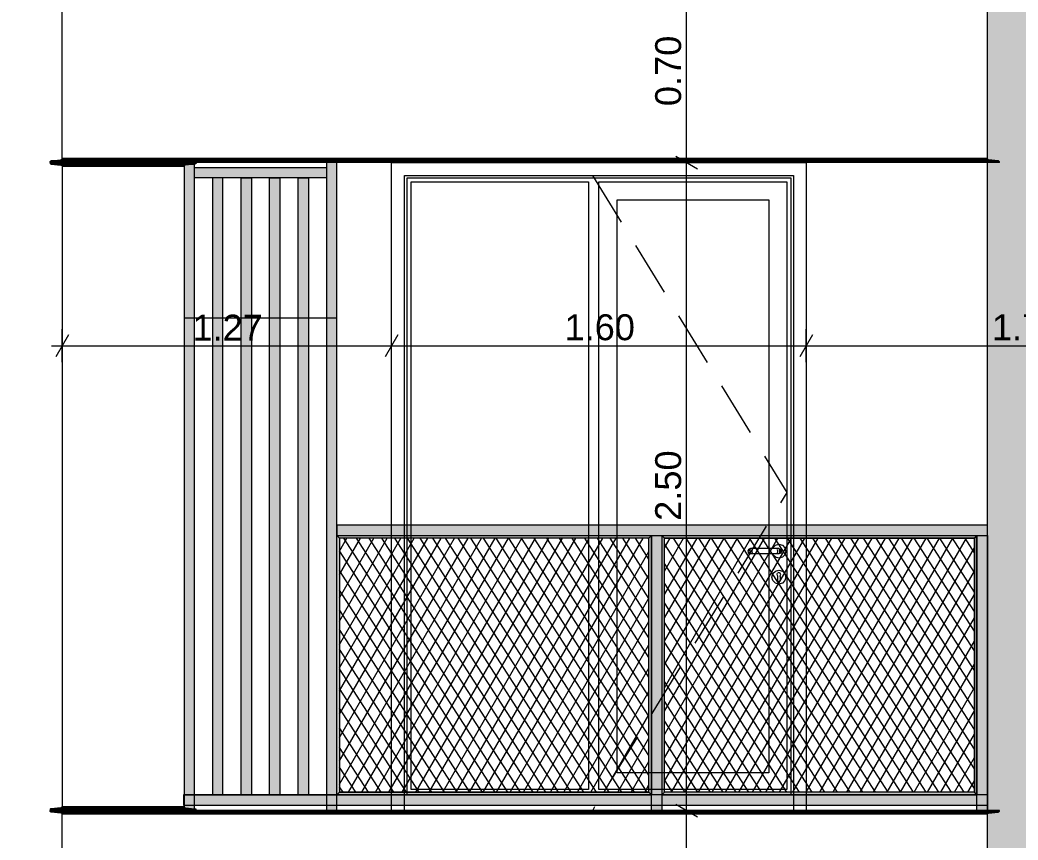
# Model space of a CAD drawing. Header units: millimetres. Extents: x 476571643 to 477489869, y 4620928210 to 4621294454.
# Drawn here: x 477408474 to 477412325, y 4620999916 to 4621003080 of the extents above; entities that cross this region are included whole.
import ezdxf

# ---------------------------------------------------------------- set-up
doc = ezdxf.new("R2010")
doc.units = ezdxf.units.MM
doc.header["$MEASUREMENT"] = 0
doc.linetypes.add('Hidden Line', pattern=[317.5, 211.666667, -105.833333])
for name, color, linetype, lineweight in [('2D Drafting - General_Pen_No__7_Pen_No__7', 7, 'Continuous', 0), ('New_2D Drafting - General_Pen_No__30_Pen_No__9_Pen_No__9_Pen_No__253', 252, 'Continuous', 0), ('New_2D Drafting - General_Pen_No__30_Pen_No__9_Pen_No__9_Pen_No__255', 255, 'Continuous', 0), ('New_2D Drafting - General_Pen_No__30_Pen_No__9_Pen_No__9_Pen_No__7', 7, 'Continuous', 0), ('New_2D Drafting - General_Pen_No__4', 7, 'Continuous', 0), ('New_2D Drafting - General_Pen_No__7', 7, 'Continuous', 0), ('New_Structural - Bearing_Pen_No__250', 7, 'Continuous', 0), ('Structural - Bearing_Pen_No__250', 7, 'Continuous', 0), ('zoma_Pen_No__1', 1, 'Continuous', 0), ('zoma_Pen_No__142', 142, 'Continuous', 0)]:
    doc.layers.add(name, color=color, linetype=linetype, lineweight=lineweight)
doc.layers.add('zoma', color=7, linetype='Continuous')
doc.styles.add('GENERATED_STYLE_2', font='arial.ttf')
doc.dimstyles.new('GENERATED_STYLE__31', dxfattribs={"dimtxt": 100, "dimasz": 64.421331, "dimexe": 0.18, "dimexo": 3, "dimgap": 0.09, "dimtad": 1, "dimtih": 1, "dimtoh": 1, "dimlfac": 0.001, "dimzin": 0, "dimdsep": 46, "dimtxsty": 'GENERATED_STYLE_2', "dimblk": 'ARROWHEAD_2', "dimblk1": 'ARROWHEAD_2', "dimblk2": 'ARROWHEAD_2', "dimcen": 0.09, "dimclrd": 142, "dimclre": 142, "dimclrt": 142, "dimadec": 0, "dimazin": 0, "dimtfac": 1, "dimtdec": 4, "dimtmove": 0, "dimatfit": 3, "dimfxl": 1, "dimtolj": 1, "dimtzin": 0, "dimarcsym": 0})
doc.dimstyles.new('GENERATED_STYLE__32', dxfattribs={"dimtxt": 100, "dimasz": 64.421331, "dimexe": 0.18, "dimexo": 3, "dimgap": 0.09, "dimtad": 1, "dimlfac": 0.001, "dimzin": 0, "dimdsep": 46, "dimtxsty": 'GENERATED_STYLE_2', "dimblk": 'ARROWHEAD_2', "dimblk1": 'ARROWHEAD_2', "dimblk2": 'ARROWHEAD_2', "dimcen": 0.09, "dimclrd": 142, "dimclre": 142, "dimclrt": 142, "dimadec": 0, "dimazin": 0, "dimtfac": 1, "dimtdec": 4, "dimtmove": 0, "dimatfit": 3, "dimfxl": 1, "dimtolj": 1, "dimtzin": 0, "dimarcsym": 0})
doc.dimstyles.new('GENERATED_STYLE__5', dxfattribs={"dimtxt": 300, "dimasz": 152, "dimexe": 0.18, "dimexo": 3, "dimgap": 0.09, "dimtad": 1, "dimtih": 1, "dimtoh": 1, "dimlfac": 0.001, "dimzin": 0, "dimdsep": 46, "dimtxsty": 'GENERATED_STYLE_2', "dimblk": 'ARROWHEAD_2', "dimblk1": 'ARROWHEAD_2', "dimblk2": 'ARROWHEAD_2', "dimcen": 0.09, "dimclrd": 1, "dimclre": 1, "dimclrt": 1, "dimadec": 0, "dimazin": 0, "dimtfac": 1, "dimtdec": 4, "dimtmove": 0, "dimatfit": 3, "dimfxl": 1, "dimtolj": 1, "dimtzin": 0, "dimarcsym": 0})
pattern_1 = [(60, (476844527.15, 4621385791.044), (-38.9711432, 22.5), []), (122.8330945, (476844527.15, 4621385791.044), (36.8060797, 18.75), [])]

# ---------------------------------------------------------------- blocks, each defined once
blk = doc.blocks.new('*D1724', base_point=(476844527.1, 4621385791))
at = {"layer": 'zoma_Pen_No__1', "color": 1, "linetype": 'Continuous', "lineweight": 0, "transparency": 16777216}
for p, q in [((477404131.8, 4620998821.8), (477404131.8, 4620999121.8)), ((477408707.3, 4620998821.8), (477408707.3, 4620999121.8)), ((477404189.5, 4620999071.8), (477404074.1, 4620998871.8)), ((477408649.6, 4620998871.8), (477408765, 4620999071.8)), ((477404034, 4620998971.8), (477404131.8, 4620998971.8)), ((477404131.8, 4620998971.8), (477408707.3, 4620998971.8)), ((477408707.3, 4620998971.8), (477408805.1, 4620998971.8))]:
    blk.add_line(p, q, dxfattribs=at)
at = {"layer": 'zoma_Pen_No__1', "color": 1, "lineweight": 0, "transparency": 16777216, "insert": (477405906.6, 4620999031.8), "char_height": 300, "attachment_point": 7, "style": 'GENERATED_STYLE_2'}
blk.add_mtext('\\A1;{\\pql;\\fArial CYR|b0|i0|c204|p34;18.99}', dxfattribs=at)
blk = doc.blocks.new('ARROWHEAD_2')
at = {"color": 0, "linetype": 'Continuous', "lineweight": 0}
for p, q in [((-0.378, -0.655), (0.378, 0.655)), ((0, 0), (-1, 0))]:
    blk.add_line(p, q, dxfattribs=at)
blk = doc.blocks.new('*D1730', base_point=(476844527.1, 4621385791))
at = {"layer": 'zoma_Pen_No__142', "color": 142, "linetype": 'Continuous', "lineweight": 0, "transparency": 16777216}
for p, q in [((477408661.1, 4621001864.9), (477408612.2, 4621001780.1)), ((477408636.7, 4621001758.9), (477408636.7, 4621001886.1)), ((477409932.4, 4621001864.9), (477409883.5, 4621001780.1)), ((477409908, 4621001758.9), (477409908, 4621001886.1)), ((477408595.2, 4621001822.5), (477408636.7, 4621001822.5)), ((477408636.7, 4621001822.5), (477409908, 4621001822.5))]:
    blk.add_line(p, q, dxfattribs=at)
at = {"layer": 'zoma_Pen_No__142', "color": 142, "lineweight": 0, "transparency": 16777216, "insert": (477409139.3, 4621001842.5), "char_height": 100, "attachment_point": 7, "style": 'GENERATED_STYLE_2'}
blk.add_mtext('\\A1;{\\pql;\\fArial CYR|b0|i0|c204|p34;1.27}', dxfattribs=at)
blk = doc.blocks.new('*D1731', base_point=(476844527.1, 4621385791))
at = {"layer": 'zoma_Pen_No__142', "color": 142, "linetype": 'Continuous', "lineweight": 0, "transparency": 16777216}
for p, q in [((477409932.4, 4621001864.9), (477409883.5, 4621001780.1)), ((477409908, 4621001758.9), (477409908, 4621001886.1)), ((477411532.4, 4621001864.9), (477411483.5, 4621001780.1)), ((477411508, 4621001758.9), (477411508, 4621001886.1)), ((477409908, 4621001822.5), (477411508, 4621001822.5))]:
    blk.add_line(p, q, dxfattribs=at)
at = {"layer": 'zoma_Pen_No__142', "color": 142, "lineweight": 0, "transparency": 16777216, "insert": (477410574.9, 4621001842.5), "char_height": 100, "attachment_point": 7, "style": 'GENERATED_STYLE_2'}
blk.add_mtext('\\A1;{\\pql;\\fArial CYR|b0|i0|c204|p34;1.60}', dxfattribs=at)
blk = doc.blocks.new('*D1732', base_point=(476844527.1, 4621385791))
at = {"layer": 'zoma_Pen_No__142', "color": 142, "linetype": 'Continuous', "lineweight": 0, "transparency": 16777216}
for p, q in [((477411532.4, 4621001864.9), (477411483.5, 4621001780.1)), ((477411508, 4621001758.9), (477411508, 4621001886.1)), ((477413230.8, 4621001864.9), (477413181.8, 4621001780.1)), ((477413206.3, 4621001758.9), (477413206.3, 4621001886.1)), ((477411508, 4621001822.5), (477413206.3, 4621001822.5))]:
    blk.add_line(p, q, dxfattribs=at)
at = {"layer": 'zoma_Pen_No__142', "color": 142, "lineweight": 0, "transparency": 16777216, "insert": (477412224.1, 4621001842.5), "char_height": 100, "attachment_point": 7, "style": 'GENERATED_STYLE_2'}
blk.add_mtext('\\A1;{\\pql;\\fArial CYR|b0|i0|c204|p34;1.70}', dxfattribs=at)
blk = doc.blocks.new('*D1756', base_point=(476844527.1, 4621385791))
at = {"layer": 'zoma_Pen_No__142', "color": 142, "linetype": 'Continuous', "lineweight": 0, "transparency": 16777216}
for p, q in [((477408661.1, 4621009061.3), (477408612.2, 4621008976.5)), ((477408636.7, 4621008955.3), (477408636.7, 4621009082.5)), ((477409932.4, 4621009061.3), (477409883.5, 4621008976.5)), ((477409908, 4621008955.3), (477409908, 4621009082.5)), ((477408595.2, 4621009018.9), (477408636.7, 4621009018.9)), ((477408636.7, 4621009018.9), (477409908, 4621009018.9))]:
    blk.add_line(p, q, dxfattribs=at)
at = {"layer": 'zoma_Pen_No__142', "color": 142, "lineweight": 0, "transparency": 16777216, "insert": (477409139.3, 4621009038.9), "char_height": 100, "attachment_point": 7, "style": 'GENERATED_STYLE_2'}
blk.add_mtext('\\A1;{\\pql;\\fArial CYR|b0|i0|c204|p34;1.27}', dxfattribs=at)
blk = doc.blocks.new('*D1757', base_point=(476844527.1, 4621385791))
at = {"layer": 'zoma_Pen_No__142', "color": 142, "linetype": 'Continuous', "lineweight": 0, "transparency": 16777216}
for p, q in [((477409932.4, 4621009061.3), (477409883.5, 4621008976.5)), ((477409908, 4621008955.3), (477409908, 4621009082.5)), ((477411532.4, 4621009061.3), (477411483.5, 4621008976.5)), ((477411508, 4621008955.3), (477411508, 4621009082.5)), ((477409908, 4621009018.9), (477411508, 4621009018.9))]:
    blk.add_line(p, q, dxfattribs=at)
at = {"layer": 'zoma_Pen_No__142', "color": 142, "lineweight": 0, "transparency": 16777216, "insert": (477410574.9, 4621009038.9), "char_height": 100, "attachment_point": 7, "style": 'GENERATED_STYLE_2'}
blk.add_mtext('\\A1;{\\pql;\\fArial CYR|b0|i0|c204|p34;1.60}', dxfattribs=at)
blk = doc.blocks.new('*D1758', base_point=(476844527.1, 4621385791))
at = {"layer": 'zoma_Pen_No__142', "color": 142, "linetype": 'Continuous', "lineweight": 0, "transparency": 16777216}
for p, q in [((477411532.4, 4621009061.3), (477411483.5, 4621008976.5)), ((477411508, 4621008955.3), (477411508, 4621009082.5)), ((477413230.8, 4621009061.3), (477413181.8, 4621008976.5)), ((477413206.3, 4621008955.3), (477413206.3, 4621009082.5)), ((477411508, 4621009018.9), (477413206.3, 4621009018.9))]:
    blk.add_line(p, q, dxfattribs=at)
at = {"layer": 'zoma_Pen_No__142', "color": 142, "lineweight": 0, "transparency": 16777216, "insert": (477412224.1, 4621009038.9), "char_height": 100, "attachment_point": 7, "style": 'GENERATED_STYLE_2'}
blk.add_mtext('\\A1;{\\pql;\\fArial CYR|b0|i0|c204|p34;1.70}', dxfattribs=at)
blk = doc.blocks.new('*D2061', base_point=(476844527.1, 4621385791))
at = {"layer": 'zoma_Pen_No__142', "color": 142, "linetype": 'Continuous', "lineweight": 0, "transparency": 16777216}
for p, q in [((477411003.9, 4621000054.5), (477411088.6, 4621000005.6)), ((477411109.8, 4621000030), (477410982.7, 4621000030)), ((477411046.2, 4620999330), (477411046.2, 4621000030)), ((477411003.9, 4620999354.5), (477411088.6, 4620999305.6)), ((477411109.8, 4620999330), (477410982.7, 4620999330))]:
    blk.add_line(p, q, dxfattribs=at)
at = {"layer": 'zoma_Pen_No__142', "color": 142, "lineweight": 0, "transparency": 16777216, "insert": (477411026.2, 4620999547), "char_height": 100, "attachment_point": 7, "rotation": 90, "style": 'GENERATED_STYLE_2'}
blk.add_mtext('\\A1;{\\pql;\\fArial CYR|b0|i0|c204|p34;0.70}', dxfattribs=at)
blk = doc.blocks.new('*D2062', base_point=(476844527.1, 4621385791))
at = {"layer": 'zoma_Pen_No__142', "color": 142, "linetype": 'Continuous', "lineweight": 0, "transparency": 16777216}
for p, q in [((477411003.9, 4621002554.5), (477411088.6, 4621002505.6)), ((477411109.8, 4621002530), (477410982.7, 4621002530)), ((477411046.2, 4621000030), (477411046.2, 4621002530)), ((477411003.9, 4621000054.5), (477411088.6, 4621000005.6)), ((477411109.8, 4621000030), (477410982.7, 4621000030))]:
    blk.add_line(p, q, dxfattribs=at)
at = {"layer": 'zoma_Pen_No__142', "color": 142, "lineweight": 0, "transparency": 16777216, "insert": (477411026.2, 4621001147), "char_height": 100, "attachment_point": 7, "rotation": 90, "style": 'GENERATED_STYLE_2'}
blk.add_mtext('\\A1;{\\pql;\\fArial CYR|b0|i0|c204|p34;2.50}', dxfattribs=at)
blk = doc.blocks.new('*D2063', base_point=(476844527.1, 4621385791))
at = {"layer": 'zoma_Pen_No__142', "color": 142, "linetype": 'Continuous', "lineweight": 0, "transparency": 16777216}
for p, q in [((477411003.9, 4621003254.5), (477411088.6, 4621003205.6)), ((477411109.8, 4621003230), (477410982.7, 4621003230)), ((477411046.2, 4621002530), (477411046.2, 4621003230)), ((477411003.9, 4621002554.5), (477411088.6, 4621002505.6)), ((477411109.8, 4621002530), (477410982.7, 4621002530))]:
    blk.add_line(p, q, dxfattribs=at)
at = {"layer": 'zoma_Pen_No__142', "color": 142, "lineweight": 0, "transparency": 16777216, "insert": (477411026.2, 4621002747), "char_height": 100, "attachment_point": 7, "rotation": 90, "style": 'GENERATED_STYLE_2'}
blk.add_mtext('\\A1;{\\pql;\\fArial CYR|b0|i0|c204|p34;0.70}', dxfattribs=at)
blk = doc.blocks.new('*D2069', base_point=(476844527.1, 4621385791))
at = {"layer": 'zoma_Pen_No__142', "color": 142, "linetype": 'Continuous', "lineweight": 0, "transparency": 16777216}
for p, q in [((477417142.4, 4621000054.5), (477417227.1, 4621000005.6)), ((477417248.3, 4621000030), (477417121.2, 4621000030)), ((477417184.7, 4620999330), (477417184.7, 4621000030)), ((477417142.4, 4620999354.5), (477417227.1, 4620999305.6)), ((477417248.3, 4620999330), (477417121.2, 4620999330))]:
    blk.add_line(p, q, dxfattribs=at)
at = {"layer": 'zoma_Pen_No__142', "color": 142, "lineweight": 0, "transparency": 16777216, "insert": (477417164.7, 4620999547), "char_height": 100, "attachment_point": 7, "rotation": 90, "style": 'GENERATED_STYLE_2'}
blk.add_mtext('\\A1;{\\pql;\\fArial CYR|b0|i0|c204|p34;0.70}', dxfattribs=at)
blk = doc.blocks.new('*D2070', base_point=(476844527.1, 4621385791))
at = {"layer": 'zoma_Pen_No__142', "color": 142, "linetype": 'Continuous', "lineweight": 0, "transparency": 16777216}
for p, q in [((477417142.4, 4621002554.5), (477417227.1, 4621002505.6)), ((477417248.3, 4621002530), (477417121.2, 4621002530)), ((477417184.7, 4621000030), (477417184.7, 4621002530)), ((477417142.4, 4621000054.5), (477417227.1, 4621000005.6)), ((477417248.3, 4621000030), (477417121.2, 4621000030))]:
    blk.add_line(p, q, dxfattribs=at)
at = {"layer": 'zoma_Pen_No__142', "color": 142, "lineweight": 0, "transparency": 16777216, "insert": (477417164.7, 4621001147), "char_height": 100, "attachment_point": 7, "rotation": 90, "style": 'GENERATED_STYLE_2'}
blk.add_mtext('\\A1;{\\pql;\\fArial CYR|b0|i0|c204|p34;2.50}', dxfattribs=at)
blk = doc.blocks.new('*D2071', base_point=(476844527.1, 4621385791))
at = {"layer": 'zoma_Pen_No__142', "color": 142, "linetype": 'Continuous', "lineweight": 0, "transparency": 16777216}
for p, q in [((477417142.4, 4621003254.5), (477417227.1, 4621003205.6)), ((477417248.3, 4621003230), (477417121.2, 4621003230)), ((477417184.7, 4621002530), (477417184.7, 4621003230)), ((477417142.4, 4621002554.5), (477417227.1, 4621002505.6)), ((477417248.3, 4621002530), (477417121.2, 4621002530))]:
    blk.add_line(p, q, dxfattribs=at)
at = {"layer": 'zoma_Pen_No__142', "color": 142, "lineweight": 0, "transparency": 16777216, "insert": (477417164.7, 4621002747), "char_height": 100, "attachment_point": 7, "rotation": 90, "style": 'GENERATED_STYLE_2'}
blk.add_mtext('\\A1;{\\pql;\\fArial CYR|b0|i0|c204|p34;0.70}', dxfattribs=at)
blk = doc.blocks.new('*D2077', base_point=(476844527.1, 4621385791))
at = {"layer": 'zoma_Pen_No__142', "color": 142, "linetype": 'Continuous', "lineweight": 0, "transparency": 16777216}
for p, q in [((477424994.9, 4621000054.5), (477425079.7, 4621000005.6)), ((477425100.9, 4621000030), (477424973.7, 4621000030)), ((477425037.3, 4620999330), (477425037.3, 4621000030)), ((477424994.9, 4620999354.5), (477425079.7, 4620999305.6)), ((477425100.9, 4620999330), (477424973.7, 4620999330))]:
    blk.add_line(p, q, dxfattribs=at)
at = {"layer": 'zoma_Pen_No__142', "color": 142, "lineweight": 0, "transparency": 16777216, "insert": (477425017.3, 4620999547), "char_height": 100, "attachment_point": 7, "rotation": 90, "style": 'GENERATED_STYLE_2'}
blk.add_mtext('\\A1;{\\pql;\\fArial CYR|b0|i0|c204|p34;0.70}', dxfattribs=at)
blk = doc.blocks.new('*D2078', base_point=(476844527.1, 4621385791))
at = {"layer": 'zoma_Pen_No__142', "color": 142, "linetype": 'Continuous', "lineweight": 0, "transparency": 16777216}
for p, q in [((477424994.9, 4621002554.5), (477425079.7, 4621002505.6)), ((477425100.9, 4621002530), (477424973.7, 4621002530)), ((477425037.3, 4621000030), (477425037.3, 4621002530)), ((477424994.9, 4621000054.5), (477425079.7, 4621000005.6)), ((477425100.9, 4621000030), (477424973.7, 4621000030))]:
    blk.add_line(p, q, dxfattribs=at)
at = {"layer": 'zoma_Pen_No__142', "color": 142, "lineweight": 0, "transparency": 16777216, "insert": (477425017.3, 4621001147), "char_height": 100, "attachment_point": 7, "rotation": 90, "style": 'GENERATED_STYLE_2'}
blk.add_mtext('\\A1;{\\pql;\\fArial CYR|b0|i0|c204|p34;2.50}', dxfattribs=at)
blk = doc.blocks.new('*D2079', base_point=(476844527.1, 4621385791))
at = {"layer": 'zoma_Pen_No__142', "color": 142, "linetype": 'Continuous', "lineweight": 0, "transparency": 16777216}
for p, q in [((477424994.9, 4621003254.5), (477425079.7, 4621003205.6)), ((477425100.9, 4621003230), (477424973.7, 4621003230)), ((477425037.3, 4621002530), (477425037.3, 4621003230)), ((477424994.9, 4621002554.5), (477425079.7, 4621002505.6)), ((477425100.9, 4621002530), (477424973.7, 4621002530))]:
    blk.add_line(p, q, dxfattribs=at)
at = {"layer": 'zoma_Pen_No__142', "color": 142, "lineweight": 0, "transparency": 16777216, "insert": (477425017.3, 4621002747), "char_height": 100, "attachment_point": 7, "rotation": 90, "style": 'GENERATED_STYLE_2'}
blk.add_mtext('\\A1;{\\pql;\\fArial CYR|b0|i0|c204|p34;0.70}', dxfattribs=at)
blk = doc.blocks.new('*D2085', base_point=(476844527.1, 4621385791))
at = {"layer": 'zoma_Pen_No__142', "color": 142, "linetype": 'Continuous', "lineweight": 0, "transparency": 16777216}
for p, q in [((477420656.9, 4621000054.5), (477420741.7, 4621000005.6)), ((477420762.9, 4621000030), (477420635.7, 4621000030)), ((477420699.3, 4620999330), (477420699.3, 4621000030)), ((477420656.9, 4620999354.5), (477420741.7, 4620999305.6)), ((477420762.9, 4620999330), (477420635.7, 4620999330))]:
    blk.add_line(p, q, dxfattribs=at)
at = {"layer": 'zoma_Pen_No__142', "color": 142, "lineweight": 0, "transparency": 16777216, "insert": (477420679.3, 4620999547), "char_height": 100, "attachment_point": 7, "rotation": 90, "style": 'GENERATED_STYLE_2'}
blk.add_mtext('\\A1;{\\pql;\\fArial CYR|b0|i0|c204|p34;0.70}', dxfattribs=at)
blk = doc.blocks.new('*D2086', base_point=(476844527.1, 4621385791))
at = {"layer": 'zoma_Pen_No__142', "color": 142, "linetype": 'Continuous', "lineweight": 0, "transparency": 16777216}
for p, q in [((477420656.9, 4621002554.5), (477420741.7, 4621002505.6)), ((477420762.9, 4621002530), (477420635.7, 4621002530)), ((477420699.3, 4621000030), (477420699.3, 4621002530)), ((477420656.9, 4621000054.5), (477420741.7, 4621000005.6)), ((477420762.9, 4621000030), (477420635.7, 4621000030))]:
    blk.add_line(p, q, dxfattribs=at)
at = {"layer": 'zoma_Pen_No__142', "color": 142, "lineweight": 0, "transparency": 16777216, "insert": (477420679.3, 4621001147), "char_height": 100, "attachment_point": 7, "rotation": 90, "style": 'GENERATED_STYLE_2'}
blk.add_mtext('\\A1;{\\pql;\\fArial CYR|b0|i0|c204|p34;2.50}', dxfattribs=at)
blk = doc.blocks.new('*D2087', base_point=(476844527.1, 4621385791))
at = {"layer": 'zoma_Pen_No__142', "color": 142, "linetype": 'Continuous', "lineweight": 0, "transparency": 16777216}
for p, q in [((477420656.9, 4621003254.5), (477420741.7, 4621003205.6)), ((477420762.9, 4621003230), (477420635.7, 4621003230)), ((477420699.3, 4621002530), (477420699.3, 4621003230)), ((477420656.9, 4621002554.5), (477420741.7, 4621002505.6)), ((477420762.9, 4621002530), (477420635.7, 4621002530))]:
    blk.add_line(p, q, dxfattribs=at)
at = {"layer": 'zoma_Pen_No__142', "color": 142, "lineweight": 0, "transparency": 16777216, "insert": (477420679.3, 4621002747), "char_height": 100, "attachment_point": 7, "rotation": 90, "style": 'GENERATED_STYLE_2'}
blk.add_mtext('\\A1;{\\pql;\\fArial CYR|b0|i0|c204|p34;0.70}', dxfattribs=at)

msp = doc.modelspace()

# ---------------------------------------------------------------- hatches: boundary and pattern name
at = {"layer": 'New_2D Drafting - General_Pen_No__30_Pen_No__9_Pen_No__9_Pen_No__253', "linetype": 'Continuous', "lineweight": 0}
h = msp.add_hatch(dxfattribs=at)
h.set_pattern_fill('BRICK___RUNNING_BOND', color=252, style=0, pattern_type=2)
h.set_pattern_definition([(0, (476844527.15, 4621385791.044), (0, 66.64), []), (90, (476844527.15, 4621385791.04), (-244.8, 0), [66.64, -66.64]), (90, (476844649.55, 4621385857.68), (-244.8, 0), [66.64, -66.64])])
h.paths.add_polyline_path([(477408636.175, 4621010029.584), (477415606.129, 4621010029.584), (477415606.129, 4620999330.04), (477415356.743, 4620999330.04), (477413756.743, 4620999330.04), (477412206.527, 4620999330.04), (477412206.527, 4621008930.008), (477412206.527, 4621009630.003), (477409106.655, 4621009630.003), (477408636.186, 4621009630.003)])
h.paths.add_polyline_path([(477414906.205, 4621000030.046), (477414906.205, 4620999750.046), (477413106.205, 4620999750.046), (477413106.205, 4621000030.046), (477413206.311, 4621000030.046), (477413206.311, 4621002530.046), (477414806.311, 4621002530.046), (477414806.311, 4621000030.046)], flags=0)
h.paths.add_polyline_path([(477414906.192, 4621003230.046), (477414906.192, 4621002950.046), (477413106.192, 4621002950.046), (477413106.192, 4621003230.046), (477413206.311, 4621003230.046), (477413206.311, 4621005730.046), (477414806.311, 4621005730.046), (477414806.311, 4621003230.046)], flags=0)
h.paths.add_polyline_path([(477413106.192, 4621006150.046), (477413106.192, 4621006430.046), (477413206.311, 4621006430.046), (477413206.311, 4621008930.046), (477414806.311, 4621008930.046), (477414806.311, 4621006430.046), (477414906.192, 4621006430.046), (477414906.192, 4621006150.046)], flags=0)
at = {"layer": 'New_2D Drafting - General_Pen_No__30_Pen_No__9_Pen_No__9_Pen_No__255', "linetype": 'Continuous', "lineweight": 0}
for points in [[(477409147.063, 4621002530.008), (477409107.063, 4621002530.008), (477409107.063, 4621000030.014), (477409147.063, 4621000030.014)], [(477409657.063, 4621002510.008), (477409657.063, 4621002469.921), (477409147.063, 4621002469.921), (477409147.063, 4621002510.008)], [(477409697.063, 4621002530.008), (477409657.063, 4621002530.008), (477409657.063, 4621000030.014), (477409697.063, 4621000030.014)], [(477409257.063, 4621002469.921), (477409217.063, 4621002469.921), (477409217.063, 4621000090.04), (477409257.063, 4621000090.04)], [(477409367.063, 4621002469.921), (477409367.063, 4621000090.04), (477409327.063, 4621000090.04), (477409327.063, 4621002469.921)], [(477409477.063, 4621002469.921), (477409477.063, 4621000090.04), (477409437.063, 4621000090.04), (477409437.063, 4621002469.921)], [(477409587.063, 4621002469.921), (477409587.063, 4621000090.04), (477409547.063, 4621000090.04), (477409547.063, 4621002469.921)], [(477412206.527, 4621001090.042), (477412206.527, 4621001130.042), (477409696.818, 4621001130.042), (477409696.818, 4621001090.042)], [(477409706.905, 4621001080.042), (477409696.818, 4621001090.042), (477410910.943, 4621001090.042), (477410900.943, 4621001080.042)], [(477409696.818, 4621001090.042), (477409706.905, 4621001080.042), (477409706.905, 4621000100.014), (477409696.818, 4621000090.04)], [(477410910.969, 4621000090.04), (477410900.969, 4621000100.04), (477410900.969, 4621001080.068), (477410910.969, 4621001090.068)], [(477410950.969, 4621000030.014), (477410910.969, 4621000030.014), (477410910.969, 4621001090.042), (477410950.969, 4621001090.042)], [(477410950.969, 4621000090.014), (477410960.969, 4621000100.014), (477410960.969, 4621001080.042), (477410950.969, 4621001090.042)], [(477410960.969, 4621001080.042), (477410950.969, 4621001090.042), (477412166.527, 4621001090.042), (477412156.527, 4621001080.042)], [(477412166.527, 4621000090.014), (477412156.527, 4621000100.014), (477412156.527, 4621001080.042), (477412166.527, 4621001090.042)], [(477412206.527, 4621000030.048), (477412166.527, 4621000030.048), (477412166.527, 4621001090.042), (477412206.527, 4621001090.042)], [(477412206.527, 4621000050.04), (477412206.527, 4621000090.04), (477409105.411, 4621000090.04), (477409105.411, 4621000050.04)], [(477409706.916, 4621000100.025), (477409696.818, 4621000090.04), (477410910.943, 4621000090.04), (477410900.936, 4621000100.047)], [(477410960.969, 4621000100.04), (477410950.969, 4621000090.04), (477412166.527, 4621000090.04), (477412156.527, 4621000100.04)]]:
    msp.add_hatch(color=255, dxfattribs=at).paths.add_polyline_path(points)
at = {"layer": 'New_2D Drafting - General_Pen_No__7', "linetype": 'Continuous', "lineweight": 0}
h = msp.add_hatch(dxfattribs=at)
h.set_pattern_fill('BATT_INSULATION', style=0, pattern_type=2)
h.set_pattern_definition(pattern_1)
h.paths.add_polyline_path([(477410900.969, 4621001080.042), (477409706.905, 4621001080.042), (477409706.905, 4621000100.014), (477410900.969, 4621000100.014)])
h = msp.add_hatch(dxfattribs=at)
h.set_pattern_fill('BATT_INSULATION', style=0, pattern_type=2)
h.set_pattern_definition(pattern_1)
h.paths.add_polyline_path([(477412156.527, 4621000100.04), (477410960.969, 4621000100.04), (477410960.969, 4621001080.042), (477412156.527, 4621001080.042)])

# ---------------------------------------------------------------- linework, layer by layer
at = {"layer": '2D Drafting - General_Pen_No__7_Pen_No__7', "color": 7, "linetype": 'Continuous', "lineweight": 0, "flags": 128}
for points in [[(477411503.843, 4621000030.04), (477409907.96, 4621000030.046), (477409907.968, 4621002530.046), (477411507.968, 4621002530.04)], [(477411507.968, 4621002530.04), (477411507.96, 4621000030.04), (477411503.843, 4621000030.04)]]:
    msp.add_lwpolyline(points, dxfattribs=at)
for points in [[(477409957.968, 4621002480.045), (477411457.968, 4621002480.04), (477411457.96, 4621000030.041), (477409957.96, 4621000030.047)], [(477409967.968, 4621002470.045), (477411447.968, 4621002470.04), (477411447.96, 4621000090.042), (477409967.96, 4621000090.047)], [(477409982.968, 4621002455.045), (477410667.968, 4621002455.042), (477410667.96, 4621000110.045), (477409982.96, 4621000110.047)], [(477410707.964, 4621002455.042), (477411432.968, 4621002455.04), (477411432.96, 4621000110.042), (477410707.96, 4621000110.045)], [(477410777.968, 4621002385.042), (477411362.968, 4621002385.04), (477411362.96, 4621000175.042), (477410777.96, 4621000175.044)]]:
    msp.add_lwpolyline(points, close=True, dxfattribs=at)
at = {"layer": '2D Drafting - General_Pen_No__7_Pen_No__7', "color": 7, "linetype": 'Hidden Line', "lineweight": 0, "flags": 128}
msp.add_lwpolyline([(477410682.968, 4621002480.042), (477411432.964, 4621001255.917), (477410683.736, 4621000031.327)], dxfattribs=at)
at = {"layer": 'New_2D Drafting - General_Pen_No__30_Pen_No__9_Pen_No__9_Pen_No__7', "color": 7, "linetype": 'Continuous', "lineweight": 0, "flags": 128}
for points in [[(477408636.175, 4621010029.584), (477415606.129, 4621010029.584), (477415606.129, 4620999330.04), (477415356.743, 4620999330.04), (477413756.743, 4620999330.04), (477412206.527, 4620999330.04), (477412206.527, 4621008930.008), (477412206.527, 4621009630.003), (477409106.655, 4621009630.003), (477408636.186, 4621009630.003)], [(477409147.063, 4621002530.008), (477409107.063, 4621002530.008), (477409107.063, 4621000030.014), (477409147.063, 4621000030.014)], [(477409657.063, 4621002510.008), (477409657.063, 4621002469.921), (477409147.063, 4621002469.921), (477409147.063, 4621002510.008)], [(477409697.063, 4621002530.008), (477409657.063, 4621002530.008), (477409657.063, 4621000030.014), (477409697.063, 4621000030.014)], [(477409257.063, 4621002469.921), (477409217.063, 4621002469.921), (477409217.063, 4621000090.04), (477409257.063, 4621000090.04)], [(477409367.063, 4621002469.921), (477409367.063, 4621000090.04), (477409327.063, 4621000090.04), (477409327.063, 4621002469.921)], [(477409477.063, 4621002469.921), (477409477.063, 4621000090.04), (477409437.063, 4621000090.04), (477409437.063, 4621002469.921)], [(477409587.063, 4621002469.921), (477409587.063, 4621000090.04), (477409547.063, 4621000090.04), (477409547.063, 4621002469.921)], [(477409107.063, 4621000090.04), (477409697.063, 4621000090.04), (477409697.063, 4621001929.625), (477409107.063, 4621001929.625)], [(477412206.527, 4621001090.042), (477412206.527, 4621001130.042), (477409696.818, 4621001130.042), (477409696.818, 4621001090.042)], [(477409706.905, 4621001080.042), (477409696.818, 4621001090.042), (477410910.943, 4621001090.042), (477410900.943, 4621001080.042)], [(477409696.818, 4621001090.042), (477409706.905, 4621001080.042), (477409706.905, 4621000100.014), (477409696.818, 4621000090.04)], [(477410910.969, 4621000090.04), (477410900.969, 4621000100.04), (477410900.969, 4621001080.068), (477410910.969, 4621001090.068)], [(477410950.969, 4621000030.014), (477410910.969, 4621000030.014), (477410910.969, 4621001090.042), (477410950.969, 4621001090.042)], [(477410950.969, 4621000090.014), (477410960.969, 4621000100.014), (477410960.969, 4621001080.042), (477410950.969, 4621001090.042)], [(477410960.969, 4621001080.042), (477410950.969, 4621001090.042), (477412166.527, 4621001090.042), (477412156.527, 4621001080.042)], [(477412166.527, 4621000090.014), (477412156.527, 4621000100.014), (477412156.527, 4621001080.042), (477412166.527, 4621001090.042)], [(477412206.527, 4621000030.048), (477412166.527, 4621000030.048), (477412166.527, 4621001090.042), (477412206.527, 4621001090.042)], [(477412206.527, 4621000050.04), (477412206.527, 4621000090.04), (477409105.411, 4621000090.04), (477409105.411, 4621000050.04)], [(477409706.916, 4621000100.025), (477409696.818, 4621000090.04), (477410910.943, 4621000090.04), (477410900.936, 4621000100.047)], [(477410960.969, 4621000100.04), (477410950.969, 4621000090.04), (477412166.527, 4621000090.04), (477412156.527, 4621000100.04)]]:
    msp.add_lwpolyline(points, close=True, dxfattribs=at)
at = {"layer": 'New_2D Drafting - General_Pen_No__4', "color": 7, "linetype": 'Continuous', "lineweight": 0, "flags": 128}
for points in [[(477410900.969, 4621001080.042), (477409706.905, 4621001080.042), (477409706.905, 4621000100.014), (477410900.969, 4621000100.014)], [(477412156.527, 4621000100.04), (477410960.969, 4621000100.04), (477410960.969, 4621001080.042), (477412156.527, 4621001080.042)]]:
    msp.add_lwpolyline(points, close=True, dxfattribs=at)
at = {"layer": 'New_Structural - Bearing_Pen_No__250', "color": 7, "linetype": 'Continuous', "lineweight": 0}
for p, q in [((477411377.752, 4621001040.041), (477411378.69, 4621001043.541)), ((477411378.69, 4621001043.541), (477411388.573, 4621001053.423)), ((477411388.573, 4621001053.423), (477411402.073, 4621001057.041)), ((477411402.073, 4621001057.041), (477411415.573, 4621001053.423)), ((477411415.573, 4621001053.423), (477411425.455, 4621001043.541)), ((477411425.455, 4621001043.541), (477411429.073, 4621001030.041)), ((477411285.002, 4621001037.112), (477411282.073, 4621001030.041)), ((477411282.073, 4621001030.041), (477411285.002, 4621001022.97)), ((477411286.554, 4621001037.112), (477411283.795, 4621001030.041)), ((477411283.795, 4621001030.041), (477411286.554, 4621001022.97)), ((477411292.073, 4621001040.041), (477411285.002, 4621001037.112)), ((477411285.002, 4621001022.97), (477411292.073, 4621001020.041)), ((477411291.368, 4621001037.112), (477411289.257, 4621001030.041)), ((477411289.257, 4621001030.041), (477411291.368, 4621001022.97)), ((477411293.215, 4621001040.041), (477411292.073, 4621001040.041)), ((477411293.214, 4621001020.041), (477411292.073, 4621001020.041)), ((477411296.466, 4621001020.041), (477411293.214, 4621001020.041)), ((477411296.466, 4621001040.041), (477411293.215, 4621001040.041)), ((477411301.333, 4621001040.041), (477411296.466, 4621001040.041)), ((477411301.332, 4621001020.041), (477411296.466, 4621001020.041)), ((477411298.574, 4621001037.112), (477411297.431, 4621001030.041)), ((477411297.431, 4621001030.041), (477411298.573, 4621001022.97)), ((477411307.073, 4621001020.041), (477411301.332, 4621001020.041)), ((477411307.073, 4621001040.041), (477411301.333, 4621001040.041)), ((477411387.073, 4621001040.041), (477411307.073, 4621001040.041)), ((477411387.073, 4621001020.041), (477411307.073, 4621001020.041)), ((477411378.69, 4621001016.541), (477411377.752, 4621001020.041)), ((477411388.573, 4621001006.658), (477411378.69, 4621001016.541)), ((477411392.813, 4621001040.041), (477411387.073, 4621001040.041)), ((477411392.813, 4621001020.041), (477411387.073, 4621001020.041)), ((477411402.073, 4621001003.041), (477411388.573, 4621001006.658)), ((477411397.679, 4621001040.041), (477411392.813, 4621001040.041)), ((477411397.679, 4621001020.041), (477411392.813, 4621001020.041)), ((477411395.572, 4621001037.112), (477411396.715, 4621001030.041)), ((477411396.715, 4621001030.041), (477411395.572, 4621001022.97)), ((477411400.931, 4621001040.041), (477411397.679, 4621001040.041)), ((477411400.931, 4621001020.041), (477411397.679, 4621001020.041)), ((477411402.073, 4621001040.041), (477411400.931, 4621001040.041)), ((477411402.073, 4621001020.041), (477411400.931, 4621001020.041)), ((477411402.073, 4621001040.041), (477411409.144, 4621001037.112)), ((477411409.144, 4621001022.97), (477411402.073, 4621001020.041)), ((477411415.573, 4621001006.658), (477411402.073, 4621001003.041)), ((477411402.777, 4621001037.112), (477411404.889, 4621001030.041)), ((477411404.889, 4621001030.041), (477411402.777, 4621001022.97)), ((477411407.592, 4621001037.112), (477411410.351, 4621001030.041)), ((477411410.351, 4621001030.041), (477411407.592, 4621001022.97)), ((477411409.144, 4621001037.112), (477411412.073, 4621001030.041)), ((477411412.073, 4621001030.041), (477411409.144, 4621001022.97)), ((477411425.455, 4621001016.541), (477411415.573, 4621001006.658)), ((477411429.073, 4621001030.041), (477411425.455, 4621001016.541)), ((477411375.072, 4621000930.041), (477411378.69, 4621000943.541)), ((477411378.69, 4621000916.541), (477411375.072, 4621000930.041)), ((477411378.69, 4621000943.541), (477411388.572, 4621000953.423)), ((477411388.572, 4621000953.423), (477411402.072, 4621000957.041)), ((477411395.352, 4621000941.681), (477411394.605, 4621000939.733)), ((477411394.605, 4621000939.733), (477411397.072, 4621000934.441)), ((477411395.352, 4621000941.681), (477411396.697, 4621000945.185)), ((477411402.072, 4621000947.466), (477411396.697, 4621000945.185)), ((477411397.072, 4621000934.441), (477411397.072, 4621000932.928)), ((477411397.072, 4621000932.928), (477411397.072, 4621000930.041)), ((477411397.072, 4621000930.041), (477411397.072, 4621000927.154)), ((477411397.072, 4621000927.154), (477411397.072, 4621000921.38)), ((477411402.072, 4621000957.041), (477411415.572, 4621000953.423)), ((477411407.448, 4621000945.185), (477411402.072, 4621000947.466)), ((477411407.072, 4621000934.441), (477411409.54, 4621000939.733)), ((477411407.072, 4621000932.927), (477411407.072, 4621000934.441)), ((477411407.072, 4621000932.927), (477411407.072, 4621000930.041)), ((477411407.072, 4621000930.041), (477411407.072, 4621000927.154)), ((477411407.072, 4621000927.154), (477411407.072, 4621000921.38)), ((477411408.793, 4621000941.681), (477411407.448, 4621000945.185)), ((477411408.793, 4621000941.681), (477411409.54, 4621000939.733)), ((477411415.572, 4621000953.423), (477411425.455, 4621000943.541)), ((477411425.455, 4621000943.541), (477411429.072, 4621000930.041)), ((477411429.072, 4621000930.041), (477411425.455, 4621000916.541)), ((477411388.572, 4621000906.658), (477411378.69, 4621000916.541)), ((477411402.072, 4621000903.041), (477411388.572, 4621000906.658)), ((477411397.072, 4621000921.38), (477411397.072, 4621000917.541)), ((477411397.072, 4621000917.541), (477411398.537, 4621000914.005)), ((477411398.537, 4621000914.005), (477411402.072, 4621000912.541)), ((477411402.072, 4621000912.541), (477411405.608, 4621000914.005)), ((477411415.572, 4621000906.658), (477411402.072, 4621000903.041)), ((477411405.608, 4621000914.005), (477411407.072, 4621000917.541)), ((477411407.072, 4621000921.38), (477411407.072, 4621000917.541)), ((477411425.455, 4621000916.541), (477411415.572, 4621000906.658))]:
    msp.add_line(p, q, dxfattribs=at)
at = {"layer": 'Structural - Bearing_Pen_No__250', "color": 7, "linetype": 'Continuous', "lineweight": 0}
for p, q in [((477408636.661, 4621002544.454), (477408636.661, 4621003215.64)), ((477412206.527, 4621002544.454), (477412206.527, 4621003215.64)), ((477408636.261, 4621002542.905), (477408636.661, 4621002544.435)), ((477412206.542, 4621002544.435), (477408636.661, 4621002544.435)), ((477412206.926, 4621002542.905), (477412206.527, 4621002544.435)), ((477408590.328, 4621002530.008), (477408590.328, 4621002527.513)), ((477408590.328, 4621002530.008), (477409153.389, 4621002530.008)), ((477408590.328, 4621002527.513), (477408590.728, 4621002525.983)), ((477408590.328, 4621002527.513), (477409153.389, 4621002527.513)), ((477408590.335, 4621002532.535), (477408590.734, 4621002534.066)), ((477408590.335, 4621002530.04), (477408590.335, 4621002532.535)), ((477412252.853, 4621002532.535), (477408590.335, 4621002532.535)), ((477412252.853, 4621002530.04), (477408590.335, 4621002530.04)), ((477408590.728, 4621002525.983), (477408591.866, 4621002524.685)), ((477408590.734, 4621002534.066), (477408591.872, 4621002535.364)), ((477408591.866, 4621002524.685), (477408593.569, 4621002523.818)), ((477408591.872, 4621002535.364), (477408593.575, 4621002536.231)), ((477408593.569, 4621002523.818), (477408594.791, 4621002523.558)), ((477408593.575, 4621002536.231), (477408594.797, 4621002536.49)), ((477408594.791, 4621002523.558), (477408632.192, 4621002519.568)), ((477408594.791, 4621002523.558), (477409148.926, 4621002523.558)), ((477408594.797, 4621002536.49), (477408632.198, 4621002540.48)), ((477412248.39, 4621002536.49), (477408594.797, 4621002536.49)), ((477408632.192, 4621002519.568), (477409111.525, 4621002519.572)), ((477408632.192, 4621002519.568), (477408633.414, 4621002519.309)), ((477408632.198, 4621002540.48), (477408633.42, 4621002540.74)), ((477412210.989, 4621002540.48), (477408632.198, 4621002540.48)), ((477408633.414, 4621002519.309), (477408635.117, 4621002518.442)), ((477408633.42, 4621002540.74), (477408635.123, 4621002541.607)), ((477408635.117, 4621002518.442), (477408636.255, 4621002517.144)), ((477408635.123, 4621002541.607), (477408636.261, 4621002542.905)), ((477408636.255, 4621002517.144), (477408636.655, 4621002515.613)), ((477408636.639, 4621002515.613), (477409107.063, 4621002515.613)), ((477408636.655, 4621002515.595), (477408636.655, 4621000044.398)), ((477409107.462, 4621002517.144), (477409107.063, 4621002515.613)), ((477409107.063, 4621002515.595), (477409107.063, 4621000044.398)), ((477409108.6, 4621002518.442), (477409107.462, 4621002517.144)), ((477409110.303, 4621002519.309), (477409108.6, 4621002518.442)), ((477409111.525, 4621002519.568), (477409110.303, 4621002519.309)), ((477409148.926, 4621002523.558), (477409111.525, 4621002519.568)), ((477409150.148, 4621002523.818), (477409148.926, 4621002523.558)), ((477409151.851, 4621002524.685), (477409150.148, 4621002523.818)), ((477409152.989, 4621002525.983), (477409151.851, 4621002524.685)), ((477409153.389, 4621002527.513), (477409152.989, 4621002525.983)), ((477409153.389, 4621002530.008), (477409153.389, 4621002527.513)), ((477412208.064, 4621002541.607), (477412206.926, 4621002542.905)), ((477412209.767, 4621002540.74), (477412208.064, 4621002541.607)), ((477412210.989, 4621002540.48), (477412209.767, 4621002540.74)), ((477412248.39, 4621002536.49), (477412210.989, 4621002540.48)), ((477412249.612, 4621002536.231), (477412248.39, 4621002536.49)), ((477412251.315, 4621002535.364), (477412249.612, 4621002536.231)), ((477412252.453, 4621002534.066), (477412251.315, 4621002535.364)), ((477412252.853, 4621002532.535), (477412252.453, 4621002534.066)), ((477412252.853, 4621002530.04), (477412252.853, 4621002532.535)), ((477408632.192, 4621000040.443), (477408594.791, 4621000036.453)), ((477408633.414, 4621000040.702), (477408632.192, 4621000040.443)), ((477408632.192, 4621000040.443), (477409111.525, 4621000040.443)), ((477408635.117, 4621000041.569), (477408633.414, 4621000040.702)), ((477408636.255, 4621000042.867), (477408635.117, 4621000041.569)), ((477408636.655, 4621000044.398), (477408636.255, 4621000042.867)), ((477408636.655, 4621000044.398), (477409107.063, 4621000044.398)), ((477409107.063, 4621000044.398), (477409107.462, 4621000042.867)), ((477409107.462, 4621000042.867), (477409108.6, 4621000041.569)), ((477409108.6, 4621000041.569), (477409110.303, 4621000040.702)), ((477409110.303, 4621000040.702), (477409111.525, 4621000040.443)), ((477409111.525, 4621000040.443), (477409148.926, 4621000036.453)), ((477408590.728, 4621000034.028), (477408590.328, 4621000032.498)), ((477408590.328, 4621000032.498), (477408590.328, 4621000030.003)), ((477408590.328, 4621000032.498), (477409153.389, 4621000032.498)), ((477408590.328, 4621000030.003), (477409153.389, 4621000030.003)), ((477408590.335, 4621000027.54), (477408590.335, 4621000030.035)), ((477412252.853, 4621000030.035), (477408590.335, 4621000030.035)), ((477408590.734, 4621000026.009), (477408590.335, 4621000027.54)), ((477412252.853, 4621000027.54), (477408590.335, 4621000027.54)), ((477408591.866, 4621000035.326), (477408590.728, 4621000034.028)), ((477408591.872, 4621000024.711), (477408590.734, 4621000026.009)), ((477408593.569, 4621000036.193), (477408591.866, 4621000035.326)), ((477408593.575, 4621000023.844), (477408591.872, 4621000024.711)), ((477408594.791, 4621000036.453), (477408593.569, 4621000036.193)), ((477408594.797, 4621000023.585), (477408593.575, 4621000023.844)), ((477408594.791, 4621000036.453), (477409148.926, 4621000036.453)), ((477408632.198, 4621000019.595), (477408594.797, 4621000023.585)), ((477412248.39, 4621000023.585), (477408594.797, 4621000023.585)), ((477408633.42, 4621000019.335), (477408632.198, 4621000019.595)), ((477412210.989, 4621000019.595), (477408632.198, 4621000019.595)), ((477408635.123, 4621000018.468), (477408633.42, 4621000019.335)), ((477408636.261, 4621000017.171), (477408635.123, 4621000018.468)), ((477408636.661, 4621000015.64), (477408636.261, 4621000017.171)), ((477408636.661, 4620999344.454), (477408636.661, 4621000015.64)), ((477412206.527, 4621000015.64), (477408636.661, 4621000015.64)), ((477409148.926, 4621000036.453), (477409150.148, 4621000036.193)), ((477409150.148, 4621000036.193), (477409151.851, 4621000035.326)), ((477409151.851, 4621000035.326), (477409152.989, 4621000034.028)), ((477409152.989, 4621000034.028), (477409153.389, 4621000032.498)), ((477409153.389, 4621000032.498), (477409153.389, 4621000030.003)), ((477412206.527, 4621000015.64), (477412206.926, 4621000017.171)), ((477412206.527, 4620999344.454), (477412206.527, 4621000015.64)), ((477412206.926, 4621000017.171), (477412208.064, 4621000018.468)), ((477412208.064, 4621000018.468), (477412209.767, 4621000019.335)), ((477412209.767, 4621000019.335), (477412210.989, 4621000019.595)), ((477412210.989, 4621000019.595), (477412248.39, 4621000023.585)), ((477412248.39, 4621000023.585), (477412249.612, 4621000023.844)), ((477412249.612, 4621000023.844), (477412251.315, 4621000024.711)), ((477412251.315, 4621000024.711), (477412252.453, 4621000026.009)), ((477412252.453, 4621000026.009), (477412252.853, 4621000027.54)), ((477412252.853, 4621000027.54), (477412252.853, 4621000030.035))]:
    msp.add_line(p, q, dxfattribs=at)

# ---------------------------------------------------------------- dimensions: what is measured, and where the dimension line sits
at = {"layer": 'zoma', "color": 142, "linetype": 'Continuous', "lineweight": 0}
for base, p1, p2, picture, middle in [((477409907.968, 4621009018.907), (477408636.661, 4621003019.152), (477409907.968, 4621002530.046), '*D1756', (477409269.168, 4621009088.907)), ((477411507.968, 4621009018.907), (477409907.968, 4621002530.046), (477411507.968, 4621002530.04), '*D1757', (477410704.822, 4621009088.907)), ((477413206.311, 4621009018.907), (477411507.968, 4621002530.04), (477413206.311, 4621002530.04), '*D1758', (477412353.993, 4621009088.907)), ((477409907.968, 4621001822.513), (477408636.661, 4621003019.152), (477409907.968, 4621002530.046), '*D1730', (477409269.168, 4621001892.513)), ((477411507.968, 4621001822.513), (477409907.968, 4621002530.046), (477411507.968, 4621002530.04), '*D1731', (477410704.822, 4621001892.513)), ((477413206.311, 4621001822.513), (477411507.968, 4621002530.04), (477413206.311, 4621002530.04), '*D1732', (477412353.993, 4621001892.513))]:
    dim = msp.add_linear_dim(base=base, p1=p1, p2=p2, dimstyle='GENERATED_STYLE__31', dxfattribs=at)
    dim.commit()
    dim.dimension.update_dxf_attribs({"geometry": picture, "text_midpoint": middle, "dimtype": 160})
at = {"layer": 'zoma', "color": 1, "linetype": 'Continuous', "lineweight": 0}
dim = msp.add_linear_dim(base=(477408707.313, 4620998971.839), p1=(477404131.811, 4621004786.809), p2=(477408707.313, 4620994927.703), text='18.99', dimstyle='GENERATED_STYLE__5', dxfattribs=at)
dim.commit()
dim.dimension.update_dxf_attribs({"geometry": '*D1724', "text_midpoint": (477406410.649, 4620999181.839), "dimtype": 160})
at = {"layer": 'zoma', "color": 142, "linetype": 'Continuous', "lineweight": 0}
for base, p1, p2, picture, middle in [((477411046.235, 4621003230.04), (477411507.968, 4621002530.04), (477411507.96, 4621003230.04), '*D2063', (477410976.235, 4621002876.894)), ((477417184.748, 4621003230.04), (477411507.968, 4621002530.04), (477411507.96, 4621003230.04), '*D2071', (477417114.748, 4621002876.894)), ((477425037.308, 4621003230.04), (477411507.968, 4621002530.04), (477411507.96, 4621003230.04), '*D2079', (477424967.308, 4621002876.894)), ((477420699.317, 4621003230.04), (477411507.968, 4621002530.04), (477411507.96, 4621003230.04), '*D2087', (477420629.317, 4621002876.894)), ((477411046.235, 4621002530.04), (477411507.96, 4621000030.04), (477411507.968, 4621002530.04), '*D2062', (477410976.235, 4621001276.894)), ((477417184.748, 4621002530.04), (477411507.96, 4621000030.04), (477411507.968, 4621002530.04), '*D2070', (477417114.748, 4621001276.894)), ((477425037.308, 4621002530.04), (477411507.96, 4621000030.04), (477411507.968, 4621002530.04), '*D2078', (477424967.308, 4621001276.894)), ((477420699.317, 4621002530.04), (477411507.96, 4621000030.04), (477411507.968, 4621002530.04), '*D2086', (477420629.317, 4621001276.894)), ((477411046.235, 4621000030.04), (477411046.235, 4620999330.028), (477411507.96, 4621000030.04), '*D2061', (477410976.235, 4620999676.888)), ((477417184.748, 4621000030.04), (477411046.235, 4620999330.028), (477411507.96, 4621000030.04), '*D2069', (477417114.748, 4620999676.888)), ((477425037.308, 4621000030.04), (477411046.235, 4620999330.028), (477411507.96, 4621000030.04), '*D2077', (477424967.308, 4620999676.888)), ((477420699.317, 4621000030.04), (477411046.235, 4620999330.028), (477411507.96, 4621000030.04), '*D2085', (477420629.317, 4620999676.888))]:
    dim = msp.add_linear_dim(base=base, p1=p1, p2=p2, angle=90, dimstyle='GENERATED_STYLE__32', dxfattribs=at)
    dim.commit()
    dim.dimension.update_dxf_attribs({"geometry": picture, "text_midpoint": middle, "dimtype": 160, "text_rotation": 90})

doc.saveas('drawing.dxf')
